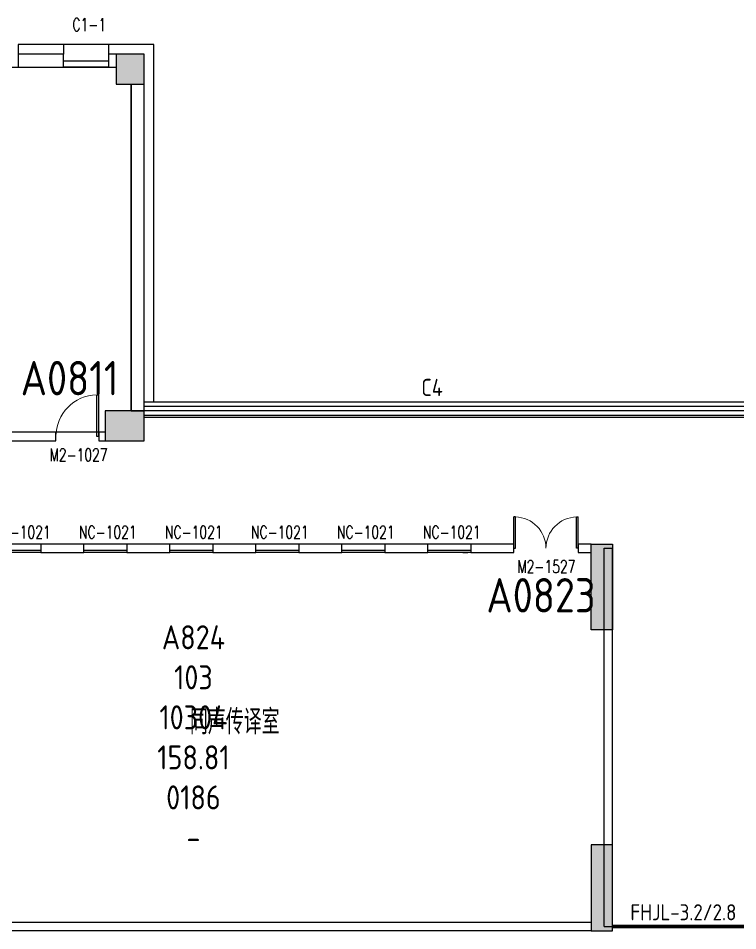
# Model space of a CAD drawing. Extents: x 1136392 to 1212190, y 313528 to 416301.
# Drawn here: x 1176928 to 1193663, y 395065 to 416301 of the extents above; entities that cross this region are included whole.
import ezdxf

# ---------------------------------------------------------------- set-up
doc = ezdxf.new("R2010")
doc.units = 0
doc.header["$LTSCALE"] = 1000
doc.header["$MEASUREMENT"] = 0
for name, color, linetype in [('body', 30, 'Continuous'), ('name', 1, 'Continuous'), ('RM$', 5, 'Continuous'), ('RM$TXT', 5, 'Continuous'), ('消防', 222, 'Continuous')]:
    doc.layers.add(name, color=color, linetype=linetype)
doc.styles.add('-宋体', font='GBENOR.shx', dxfattribs={"bigfont": 'GBCBIG.shx'})
doc.styles.add('_TCH_WINDOW', font='txt.shx', dxfattribs={"height": 3.5, "bigfont": 'hztxt.shx'})
doc.styles.get("Standard").update_dxf_attribs({"font": 'gbenor.shx', "bigfont": 'gbcbig.shx'})

# ---------------------------------------------------------------- blocks, each defined once
blk = doc.blocks.new('$WINLIB2D$00000004')
for p, q in [((-0.5, 0.5), (0.5, 0.5)), ((-0.5, 0.2405796575893152), (0.5, 0.2405796575893152)), ((-0.4999999999999999, -0.5), (0.5, -0.5))]:
    blk.add_line(p, q)
blk = doc.blocks.new('$DorLib2D$00000002')
for p, q in [((-0.5, -5.684341886080802e-17), (-0.5000000000000007, 0.4875)), ((-0.4750000000000007, 0.4875), (-0.5000000000000007, 0.4875)), ((-0.475, -2.842170943040401e-17), (-0.4750000000000007, 0.4875)), ((0.475, -2.842170943040401e-17), (0.4750000000000007, 0.4875)), ((0.4750000000000007, 0.4875), (0.5000000000000007, 0.4875)), ((0.5, -5.684341886080802e-17), (0.5000000000000007, 0.4875)), ((-0.5, -5.684341886080802e-17), (-0.475, -2.842170943040401e-17)), ((0.5, -5.684341886080802e-17), (0.475, -2.842170943040401e-17))]:
    blk.add_line(p, q)
at = {"lineweight": 13}
for centre, start, end in [((-0.4875, -4.263256414560601e-17), 0, 88.53071641864632), ((0.4875, -4.263256414560601e-17), 91.4692835813537, 180)]:
    blk.add_arc(centre, 0.4875, start, end, dxfattribs=at)
blk = doc.blocks.new('$DorLib2D$00000001')
for p, q in [((0.45, 0.9750000000000001), (0.5000000000000002, 0.9750000000000001)), ((0.45, 0), (0.45, 0.9750000000000001)), ((0.5, 0), (0.5, 0.9750000000000001)), ((0.5, 0), (0.45, 0))]:
    blk.add_line(p, q)
at = {"lineweight": 13}
blk.add_arc((0.475, 0), 0.975, 91.4692835813538, 180, dxfattribs=at)

msp = doc.modelspace()

# ---------------------------------------------------------------- hatches: boundary and pattern name
at = {"layer": 'body'}
for points in [[(1179203.254588107, 414764.5067240117), (1179853.254588115, 414764.5067240117), (1179853.254588115, 415464.5067240116), (1179203.254588107, 415464.5067240116)], [(1178953.254588009, 406464.4989112295), (1179853.254588009, 406464.4989112295), (1179853.254588009, 407164.4989112295), (1178953.254588009, 407164.4989112295)], [(1190253.254704733, 404064.5145343156), (1190753.254588095, 404064.506724106), (1190753.254588095, 402064.5144656496), (1190253.254704735, 402064.5144656496)], [(1190253.254588095, 395064.5145366696), (1190753.254588095, 395064.506724106), (1190753.254588095, 397064.506724106), (1190253.254588095, 397064.5146138488)]]:
    msp.add_hatch(color=256, dxfattribs=at).paths.add_polyline_path(points)

# ---------------------------------------------------------------- linework, layer by layer
for p, q in [((1177978.254588114, 415689.5067241108), (1176928.254588165, 415689.5067241103)), ((1176928.254588165, 415689.5067241103), (1176928.254588165, 415464.5067241086)), ((1177978.254588114, 415689.5067241108), (1177978.254588115, 415464.5067241086)), ((1180078.254588108, 415689.5067241124), (1179028.254588165, 415689.5067241112)), ((1179028.254588165, 415689.5067241112), (1179028.254588165, 415464.5067241086)), ((1180078.254588019, 407364.506724106), (1180078.254588108, 415689.5067241124)), ((1177978.254588114, 415464.5067241051), (1176928.254588165, 415464.5067241051)), ((1176928.254588165, 415464.5067241051), (1176928.254588165, 415164.5067241124)), ((1177978.254588114, 415164.5067241124), (1177978.254588114, 415464.5067241051)), ((1179203.254588122, 415464.5067240839), (1179028.254588165, 415464.5067241051)), ((1179028.254588165, 415464.5067241051), (1179028.254588165, 415164.5067241124)), ((1179853.254588115, 415464.5067240116), (1179203.254588107, 415464.5067240116)), ((1179203.254588107, 415464.5067240116), (1179203.254588107, 414764.5067240117)), ((1179853.254588115, 414764.5067240117), (1179853.254588115, 415464.5067240116)), ((1176928.254588165, 415164.5067241124), (1177978.254588114, 415164.5067241124)), ((1179028.254588165, 415164.5067241124), (1179203.254588122, 415164.5067240986)), ((1179203.254588107, 414764.5067240117), (1179853.254588115, 414764.5067240117)), ((1179553.254588016, 407164.5067241104), (1179553.254588097, 414764.5067239968)), ((1179853.254588016, 407164.5067241104), (1179853.254588095, 414764.5067239968)), ((1193953.254588018, 407364.506724106), (1179853.254588018, 407364.506724106)), ((1179853.254588009, 407164.4989112295), (1178953.254588009, 407164.4989112295)), ((1178953.254588009, 407164.4989112295), (1178953.254588009, 406464.4989112295)), ((1179553.254588016, 407164.5067241104), (1179853.254588016, 407164.5067241104)), ((1193953.254588017, 407264.5067241061), (1179853.254588017, 407264.5067241061)), ((1193953.254588016, 407164.5067241104), (1179853.254588016, 407164.5067241104)), ((1179853.254588009, 406464.4989112295), (1179853.254588009, 407164.4989112295)), ((1179853.254588086, 407064.5067242), (1194253.254588087, 407064.5067241949)), ((1179853.254588086, 407014.5067242), (1194253.254588087, 407014.5067241949)), ((1177803.254588005, 406664.5067240802), (1173778.254588005, 406664.5067240771)), ((1173778.254588005, 406464.5067240776), (1177803.254588005, 406464.5067240808)), ((1177803.254588005, 406464.5067240808), (1177803.254588005, 406664.5067240802)), ((1178953.254588013, 406664.5067241363), (1178803.254588081, 406664.506724081)), ((1178803.254588081, 406664.506724081), (1178803.254588081, 406464.5067240815)), ((1178803.254588081, 406464.5067240815), (1178953.254588013, 406464.506724038)), ((1178953.254588009, 406464.4989112295), (1179853.254588009, 406464.4989112295)), ((1178453.254646402, 404064.5145342507), (1177453.254646478, 404064.514534267)), ((1177453.254646478, 404064.514534267), (1177453.254646475, 403864.5145342621)), ((1178453.254646399, 403864.5145342458), (1178453.254646402, 404064.5145342507)), ((1180453.254646402, 404064.5145342181), (1179453.254646478, 404064.5145342344)), ((1179453.254646478, 404064.5145342344), (1179453.254646475, 403864.5145342295)), ((1180453.254646399, 403864.5145342132), (1180453.254646402, 404064.5145342181)), ((1182453.254646402, 404064.5145341855), (1181453.254646402, 404064.5145342018)), ((1181453.254646402, 404064.5145342018), (1181453.254646399, 403864.5145341969)), ((1182453.254646399, 403864.5145341806), (1182453.254646402, 404064.5145341855)), ((1184453.254646402, 404064.5145341529), (1183453.254646402, 404064.5145341692)), ((1183453.254646402, 404064.5145341692), (1183453.254646399, 403864.5145341643)), ((1184453.254646399, 403864.5145341479), (1184453.254646402, 404064.5145341529)), ((1186453.254646554, 404064.5145341203), (1185453.254646402, 404064.5145341366)), ((1185453.254646402, 404064.5145341366), (1185453.254646399, 403864.5145341317)), ((1186453.254646551, 403864.5145341154), (1186453.254646554, 404064.5145341203)), ((1188453.254704767, 404064.5145340877), (1187453.254646554, 404064.514534104)), ((1187453.254646554, 404064.514534104), (1187453.254646551, 403864.514534099)), ((1188453.254704763, 403864.5145340827), (1188453.254704767, 404064.5145340877)), ((1190253.254704734, 404064.5145340555), (1189953.254704767, 404064.5145340633)), ((1189953.254704767, 404064.5145340633), (1189953.254704763, 403864.5145340583)), ((1190253.254704731, 403864.5145340555), (1190253.254704734, 404064.5145340555)), ((1190553.254588183, 395164.5145365038), (1190553.254588179, 403964.5145365853)), ((1190553.254588179, 403964.5145365853), (1190753.254588179, 403964.5145365854)), ((1190753.254588183, 395164.5145365039), (1190753.254588179, 403964.5145365854)), ((1177453.254646475, 403864.5145342621), (1178453.254646399, 403864.5145342458)), ((1179453.254646475, 403864.5145342295), (1180453.254646399, 403864.5145342132)), ((1179653.254588087, 403864.5145342282), (1179853.254588084, 403864.514534232)), ((1181453.254646399, 403864.5145341969), (1182453.254646399, 403864.5145341806)), ((1183453.254646399, 403864.5145341643), (1184453.254646399, 403864.5145341479)), ((1185453.254646399, 403864.5145341317), (1186453.254646551, 403864.5145341154)), ((1187453.254646551, 403864.514534099), (1188453.254704763, 403864.5145340827)), ((1189953.254704763, 403864.5145340583), (1190253.254704731, 403864.5145340555)), ((1190553.254588183, 395164.5145365038), (1190753.254588183, 395164.5145365039))]:
    msp.add_line(p, q, dxfattribs=at)
for points in [[(1190253.254704733, 404064.5145343156), (1190753.254588095, 404064.506724106), (1190753.254588095, 402064.5144656496), (1190253.254704735, 402064.5144656496)], [(1190253.254588095, 395064.5145366696), (1190753.254588095, 395064.506724106), (1190753.254588095, 397064.506724106), (1190253.254588095, 397064.5146138488)], [(1171754.724488898, 395264.5145365413), (1190254.735091266, 395264.5145365413), (1190254.735091266, 395064.5145365305), (1171754.724488898, 395064.5145365305)], [(1171754.724488898, 395264.5145365413), (1190253.254588095, 395264.5145365413), (1190253.254588095, 395064.5145365305), (1171754.724488898, 395064.5145365305)]]:
    msp.add_lwpolyline(points, close=True, dxfattribs=at)
at = {"layer": 'RM$'}
msp.add_lwpolyline([(1169528.253162902, 415164.5062431815), (1179203.25316288, 415164.5062431728), (1179203.25316288, 414764.5062430858), (1179553.253162855, 414764.5062430709), (1179553.253162855, 407164.5062431846), (1178953.253162767, 407164.5062431846), (1178953.253162767, 406664.5062432105), (1172478.254588084, 406664.5067240762), (1172478.25458777, 409614.5067239307), (1169528.254588107, 409614.5067241214)], close=True, dxfattribs=at)
at = {"layer": 'RM$', "const_width": 1}
msp.add_lwpolyline([(1172753.254588101, 403864.5145343408), (1172753.254588101, 401614.5144656604), (1171453.25461162, 401614.5144656763), (1171453.25461162, 397064.5067239632), (1172254.724488918, 397064.5146138876), (1172254.724488897, 395264.5145365413), (1190253.254588095, 395264.5145365413), (1190253.254588095, 397064.5146138488), (1190553.254588182, 397064.5098800031), (1190553.25458818, 402064.5144656496), (1190253.254704735, 402064.5144656496), (1190253.254704733, 403864.5145340555)], close=True, dxfattribs=at)
at = {"layer": '消防', "const_width": 80}
msp.add_lwpolyline([(1190753.254588107, 395164.4989111566), (1193953.254588029, 395164.498911298)], dxfattribs=at)

# ---------------------------------------------------------------- block references
at = {"layer": 'body'}
ref = msp.add_blockref('$WINLIB2D$00000004', (1178503.254588154, 415427.0067241086), dxfattribs=dict(at, xscale=1050, yscale=525, zscale=1050, rotation=180))
ref.add_attrib('A', 'C1-1', (1178188.254588156, 416003.2567241086), dxfattribs={"height": 297.5, "style": '_TCH_WINDOW', "width": 0.7058823529411765})
ref = msp.add_blockref('$DorLib2D$00000001', (1178303.254588039, 406564.5067240693), dxfattribs=dict(at, xscale=-1000, yscale=-1000, zscale=1000, rotation=180))
ref.add_attrib('A', 'M2-1027', (1177655.754588041, 405990.7567241092), dxfattribs={"height": 297.5, "style": '_TCH_WINDOW', "width": 0.7058823529411765})
ref = msp.add_blockref('$DorLib2D$00000002', (1189203.254704808, 403964.5145340726), dxfattribs=dict(at, xscale=1500, yscale=1500, zscale=1500, rotation=359.9999999990665))
ref.add_attrib('A', 'M2-1527', (1188538.254704794, 403390.7645339532), dxfattribs={"height": 297.5, "style": '_TCH_WINDOW', "width": 0.7058823529411765})
ref = msp.add_blockref('$WINLIB2D$00000004', (1176953.254646458, 403964.5145342722), dxfattribs=dict(at, xscale=-1000, yscale=-200, zscale=-1000, rotation=359.9999999990665))
ref.add_attrib('A', 'NC-1021', (1176340.754646465, 404190.7645342723), dxfattribs={"height": 297.5, "style": '_TCH_WINDOW', "width": 0.7058823529411765})
ref = msp.add_blockref('$WINLIB2D$00000004', (1178953.254646437, 403964.5145342396), dxfattribs=dict(at, xscale=-1000, yscale=-200, zscale=-1000, rotation=359.9999999990665))
ref.add_attrib('A', 'NC-1021', (1178340.754646444, 404190.7645342397), dxfattribs={"height": 297.5, "style": '_TCH_WINDOW', "width": 0.7058823529411765})
ref = msp.add_blockref('$WINLIB2D$00000004', (1180953.254646417, 403964.514534207), dxfattribs=dict(at, xscale=-1000, yscale=-200, zscale=-1000, rotation=359.9999999990665))
ref.add_attrib('A', 'NC-1021', (1180340.754646423, 404190.7645342071), dxfattribs={"height": 297.5, "style": '_TCH_WINDOW', "width": 0.7058823529411765})
ref = msp.add_blockref('$WINLIB2D$00000004', (1182953.254646396, 403964.5145341744), dxfattribs=dict(at, xscale=-1000, yscale=-200, zscale=-1000, rotation=359.9999999990665))
ref.add_attrib('A', 'NC-1021', (1182340.754646402, 404190.7645341745), dxfattribs={"height": 297.5, "style": '_TCH_WINDOW', "width": 0.7058823529411765})
ref = msp.add_blockref('$WINLIB2D$00000004', (1184953.254646396, 403964.5145341419), dxfattribs=dict(at, xscale=-1000, yscale=-200, zscale=-1000, rotation=359.9999999990665))
ref.add_attrib('A', 'NC-1021', (1184340.754646403, 404190.7645341419), dxfattribs={"height": 297.5, "style": '_TCH_WINDOW', "width": 0.7058823529411765})
ref = msp.add_blockref('$WINLIB2D$00000004', (1186953.254646549, 403964.5145341093), dxfattribs=dict(at, xscale=-1000, yscale=-200, zscale=-1000, rotation=359.9999999990665))
ref.add_attrib('A', 'NC-1021', (1186340.754646555, 404190.7645341093), dxfattribs={"height": 297.5, "style": '_TCH_WINDOW', "width": 0.7058823529411765})

# ---------------------------------------------------------------- texts
at = {"layer": 'body', "style": '-宋体'}
msp.add_text('C4', height=400, dxfattribs=at).set_placement((1186302.238902572, 407508.7675236297))
at = {"layer": 'name', "style": '-宋体'}
for s, height, p in [('A0811', 800, (1176984.2545881, 407525.2567240627)), ('A0823', 800, (1187816.2545881, 402471.7567240627)), ('同声传译室', 578.7234042553191, (1180921.6423056, 399637.1595968948))]:
    msp.add_text(s, height=height, dxfattribs=at).set_placement(p)
at = {"layer": 'RM$TXT', "insert": (1181003.254599901, 396956.7812021077), "char_height": 558.8, "attachment_point": 8}
msp.add_mtext('A824^M^J103^M^J10304^M^J158.81^M^J0186^M^J-^M^J', dxfattribs=at)
at = {"layer": '消防', "style": '-宋体'}
msp.add_text('FHJL-3.2/2.8', height=375, dxfattribs=at).set_placement((1191165.526569579, 395306.6694744719))

doc.saveas('drawing.dxf')
